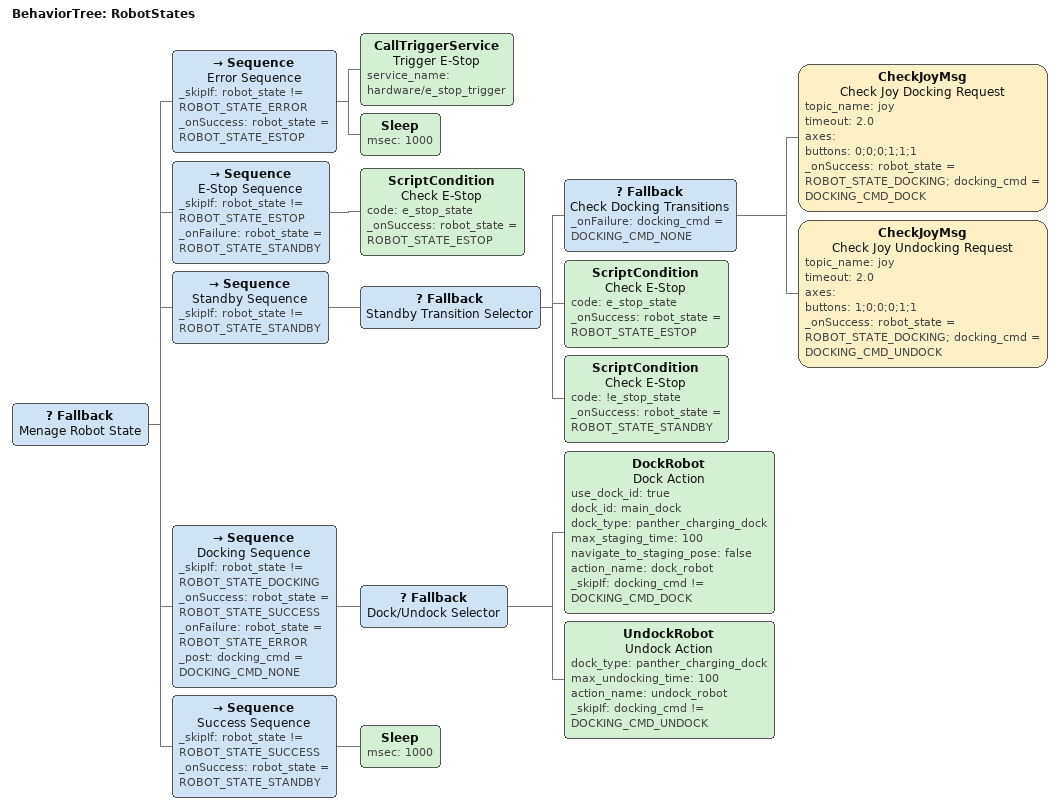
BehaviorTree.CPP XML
<?xml version="1.0" encoding="UTF-8"?>
<root BTCPP_format="4">
  <BehaviorTree ID="RobotStates">
    <Fallback name="Menage Robot State">
      <Sequence name="Error Sequence"
                _skipIf="robot_state != ROBOT_STATE_ERROR"
                _onSuccess="robot_state = ROBOT_STATE_ESTOP">
        <CallTriggerService name="Trigger E-Stop"
                            service_name="hardware/e_stop_trigger"/>
        <Sleep msec="1000"/>
      </Sequence>
      <Sequence name="E-Stop Sequence"
                _skipIf="robot_state != ROBOT_STATE_ESTOP"
                _onFailure="robot_state = ROBOT_STATE_STANDBY">
        <ScriptCondition name="Check E-Stop"
                         code="e_stop_state"
                         _onSuccess="robot_state = ROBOT_STATE_ESTOP"/>
      </Sequence>
      <Sequence name="Standby Sequence"
                _skipIf="robot_state != ROBOT_STATE_STANDBY">
        <Fallback name="Standby Transition Selector">
          <Fallback name="Check Docking Transitions"
                    _onFailure="docking_cmd = DOCKING_CMD_NONE">
            <CheckJoyMsg name="Check Joy Docking Request"
                         topic_name="joy"
                         timeout="2.0"
                         axes=""
                         buttons="0;0;0;1;1;1"
                         _onSuccess="robot_state = ROBOT_STATE_DOCKING;&#10;docking_cmd = DOCKING_CMD_DOCK"/>
            <CheckJoyMsg name="Check Joy Undocking Request"
                         topic_name="joy"
                         timeout="2.0"
                         axes=""
                         buttons="1;0;0;0;1;1"
                         _onSuccess="robot_state = ROBOT_STATE_DOCKING;&#10;docking_cmd = DOCKING_CMD_UNDOCK"/>
          </Fallback>
          <ScriptCondition name="Check E-Stop"
                           code="e_stop_state"
                           _onSuccess="robot_state = ROBOT_STATE_ESTOP"/>
          <ScriptCondition name="Check E-Stop"
                           code="!e_stop_state"
                           _onSuccess="robot_state = ROBOT_STATE_STANDBY"/>
        </Fallback>
      </Sequence>
      <Sequence name="Docking Sequence"
                _skipIf="robot_state != ROBOT_STATE_DOCKING"
                _onSuccess="robot_state = ROBOT_STATE_SUCCESS"
                _onFailure="robot_state = ROBOT_STATE_ERROR"
                _post="docking_cmd = DOCKING_CMD_NONE">
        <Fallback name="Dock/Undock Selector">
          <DockRobot name="Dock Action"
                     use_dock_id="true"
                     dock_id="main_dock"
                     dock_type="panther_charging_dock"
                     max_staging_time="100"
                     navigate_to_staging_pose="false"
                     action_name="dock_robot"
                     _skipIf="docking_cmd != DOCKING_CMD_DOCK"/>
          <UndockRobot name="Undock Action"
                       dock_type="panther_charging_dock"
                       max_undocking_time="100"
                       action_name="undock_robot"
                       _skipIf="docking_cmd != DOCKING_CMD_UNDOCK"/>
        </Fallback>
      </Sequence>
      <Sequence name="Success Sequence"
                _skipIf="robot_state != ROBOT_STATE_SUCCESS"
                _onSuccess="robot_state = ROBOT_STATE_STANDBY">
        <Sleep msec="1000"/>
      </Sequence>
    </Fallback>
  </BehaviorTree>

</root>
